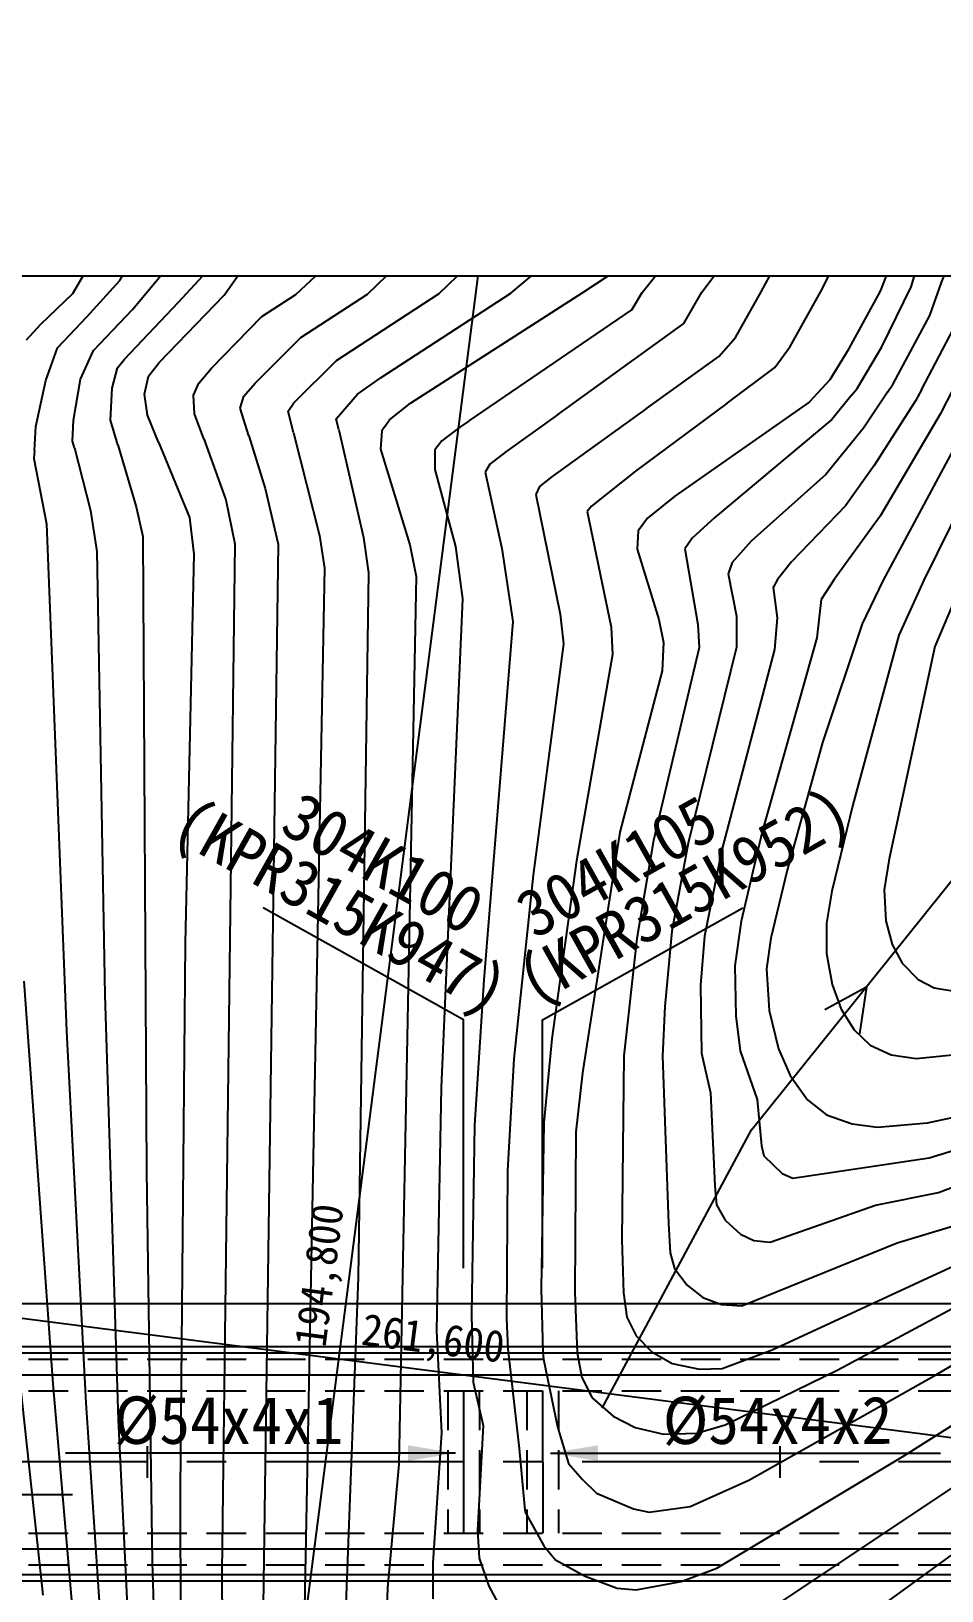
# Model space of a CAD drawing. Header units: millimetres. Extents: x 5990 to 6786, y 1103 to 1809.
# Drawn here: x 6548.1 to 6605.6, y 1474.3 to 1572.9 of the extents above; entities that cross this region are included whole.
import ezdxf
from ezdxf.enums import TextEntityAlignment as Align
from ezdxf.xclip import XClip

# ---------------------------------------------------------------- set-up
doc = ezdxf.new("R2010")
doc.units = ezdxf.units.MM
doc.header["$LTSCALE"] = 10
doc.header["$MEASUREMENT"] = 0
doc.header["$XCLIPFRAME"] = 2
doc.linetypes.add('CENTER', pattern=[2, 1.25, -0.25, 0.25, -0.25])
doc.linetypes.add('HIDDEN', pattern=[0.375, 0.25, -0.125])
doc.layers.add('TX-PAPR', color=2, linetype='Continuous', plot=False)
doc.layers.add('TZ-BASE', color=253, linetype='Continuous')
doc.layers.add('TZ-CABL', color=4, linetype='Continuous')
doc.styles.add('HANA', font='GulimChe.ttf')
doc.styles.get("Standard").update_dxf_attribs({"font": 'GulimChe.ttf'})
doc.linetypes.add('ZIGZAG', pattern='A,0.0001,-0.2,[131,ltypeshp.shx,S=0.2,R=0,X=-0.2,Y=0],-0.4,[131,ltypeshp.shx,S=0.2,R=180,X=0.2,Y=0],-0.2', length=0.8001)
doc.dimstyles.get("Standard").update_dxf_attribs({"dimtxt": 0.18, "dimasz": 0.18, "dimexe": 0.18, "dimexo": 0.0625, "dimgap": 0.09, "dimtad": 0, "dimtih": 1, "dimtoh": 1, "dimdec": 4, "dimzin": 0, "dimdsep": 46, "dimtxsty": 'Standard', "dimcen": 0.09, "dimadec": 0, "dimazin": 0, "dimtfac": 1, "dimtdec": 4, "dimtofl": 0, "dimtmove": 0, "dimatfit": 3, "dimfxl": 0, "dimtolj": 1, "dimtzin": 0, "dimarcsym": 0})

# ---------------------------------------------------------------- blocks, each defined once
blk = doc.blocks.new('JD-FJFJ6DGDH3')
at = {"layer": 'TZ-BASE'}
for p, q in [((468.8, -175), (513.865, 175.698)), ((528.294, 74.295, 159), (532.258, 86.578, 159)), ((475.294, 73.871, 174), (481.206, 84.11, 174)), ((484.87, 73.779, 170), (491.256, 82.779, 170)), ((518.829, 73.987, 162), (522.997, 81.855, 162)), ((522.594, 74.005, 161), (526.875, 82.477, 161)), ((526.359, 74.024, 160), (529.412, 81.688, 160)), ((530.229, 74.565, 158), (532.771, 81.844, 158)), ((478.263, 74.695, 173), (480.463, 78.329, 173)), ((480.776, 74.899, 172), (483.356, 78.56, 172)), ((498.468, 73.869, 167), (502.727, 78.03, 167)), ((493.936, 73.839, 168), (496.306, 76.143, 168)), ((503.001, 73.9, 166), (505.65, 76.147, 166)), ((515.064, 73.968, 163), (517.097, 76.638, 163)), ((481.974, 73.319, 171), (484.022, 75.537, 171)), ((489.403, 73.809, 169), (491.429, 75.715, 169)), ((507.534, 73.93, 165), (509.819, 75.438, 165)), ((511.299, 73.949, 164), (512.828, 75.879, 164)), ((476.182, 72.399, 173), (478.263, 74.695, 173)), ((479.078, 72.859, 172), (480.776, 74.899, 172)), ((513.934, 71.985, 163), (515.064, 73.968, 163)), ((517.192, 71.099, 162), (518.829, 73.987, 162)), ((520.649, 70.531, 161), (522.594, 74.005, 161)), ((524.387, 70.39, 160), (526.359, 74.024, 160)), ((526.439, 70.503, 159), (528.294, 74.295, 159)), ((529.473, 72.477, 158), (530.229, 74.565, 158)), ((473.286, 71.938, 174), (475.294, 73.871, 174)), ((478.562, 69.725, 171), (481.974, 73.319, 171)), ((480.759, 69.519, 170), (484.87, 73.779, 170)), ((487.259, 72.417, 169), (489.403, 73.809, 169)), ((489.708, 71.095, 168), (493.936, 73.839, 168)), ((491.97, 69.646, 167), (498.468, 73.869, 167)), ((494.787, 68.573, 166), (503.001, 73.9, 166)), ((496.65, 66.932, 165), (507.534, 73.93, 165)), ((510.647, 72.836, 164), (511.299, 73.949, 164)), ((474.335, 70.436, 173), (476.182, 72.399, 173)), ((476.607, 70.262, 172), (479.078, 72.859, 172)), ((484.074, 69.146, 169), (487.259, 72.417, 169)), ((500.353, 65.831, 164), (510.647, 72.836, 164)), ((527.155, 68.174, 158), (529.473, 72.477, 158)), ((528.948, 67.794, 157), (531.183, 72.044, 157)), ((472.362, 70.957, 174), (473.286, 71.938, 174)), ((486.822, 68.217, 168), (489.708, 71.095, 168)), ((505.935, 66.215, 163), (513.934, 71.985, 163)), ((516.138, 69.897, 162), (517.192, 71.099, 162)), ((473.598, 68.376, 173), (474.335, 70.436, 173)), ((475.795, 68.465, 172), (476.607, 70.262, 172)), ((519.684, 69.196, 161), (520.649, 70.531, 161)), ((523.177, 68.432, 160), (524.387, 70.39, 160)), ((524.879, 67.875, 159), (526.439, 70.503, 159)), ((477.79, 67.892, 171), (478.134, 69.17, 171)), ((478.134, 69.17, 171), (478.562, 69.725, 171)), ((480.079, 68.654, 170), (480.759, 69.519, 170)), ((483.267, 68.211, 169), (484.074, 69.146, 169)), ((489.277, 66.969, 167), (491.97, 69.646, 167)), ((511.56, 66.601, 162), (516.138, 69.897, 162)), ((516.662, 66.951, 161), (519.684, 69.196, 161)), ((472.96, 65.471, 173), (473.598, 68.376, 173)), ((475.338, 65.869, 172), (475.795, 68.465, 172)), ((479.821, 67.511, 170), (480.079, 68.654, 170)), ((482.938, 67.44, 169), (483.267, 68.211, 169)), ((486.111, 67.379, 168), (486.822, 68.217, 168)), ((493.288, 67.511, 166), (494.787, 68.573, 166)), ((522.153, 67.328, 160), (523.177, 68.432, 160)), ((533.138, 68.082, 155), (526.504, 55.7, 155)), ((526.804, 67.647, 158), (527.155, 68.174, 158)), ((535.234, 68.226, 154), (529.104, 55.747, 154)), ((477.671, 65.859, 171), (477.79, 67.892, 171)), ((480.027, 66.179, 170), (479.821, 67.511, 170)), ((482.999, 66.271, 169), (482.938, 67.44, 169)), ((485.884, 66.634, 168), (486.111, 67.379, 168)), ((491.953, 65.951, 166), (493.288, 67.511, 166)), ((522.153, 67.328, 160), (521.845, 66.996, 160)), ((524.571, 67.494, 159), (523.282, 65.902, 159)), ((524.571, 67.494, 159), (524.879, 67.875, 159)), ((526.804, 67.647, 158), (525.281, 65.359, 158)), ((528.573, 67.082, 157), (525.973, 62.998, 157)), ((528.948, 67.794, 157), (528.573, 67.082, 157)), ((531.005, 67.936, 156), (530.138, 66.243, 156)), ((480.722, 64.484, 170), (480.027, 66.179, 170)), ((483.579, 64.68, 169), (482.999, 66.271, 169)), ((486.428, 64.875, 168), (485.884, 66.634, 168)), ((488.918, 66.428, 167), (489.277, 66.969, 167)), ((489.259, 65.07, 167), (488.918, 66.428, 167)), ((495.329, 65.899, 165), (496.65, 66.932, 165)), ((505.935, 66.215, 163), (502.67, 63.859, 163)), ((511.56, 66.601, 162), (505.597, 62.307, 162)), ((516.662, 66.951, 161), (510.877, 62.652, 161)), ((521.845, 66.996, 160), (513.356, 61.064, 160)), ((530.138, 66.243, 156), (526.343, 59.795, 156)), ((472.872, 63.945, 173), (472.96, 65.471, 173)), ((475.288, 64.536, 172), (475.338, 65.869, 172)), ((478.138, 64.306, 171), (477.671, 65.859, 171)), ((492.11, 65.265, 166), (491.953, 65.951, 166)), ((492.11, 65.265, 166), (493.676, 58.44, 166)), ((494.839, 65.185, 165), (494.753, 64.04, 165)), ((495.032, 65.466, 165), (494.839, 65.185, 165)), ((495.032, 65.466, 165), (495.329, 65.899, 165)), ((499.76, 65.428, 164), (498.63, 64.57, 164)), ((500.353, 65.831, 164), (499.76, 65.428, 164)), ((523.282, 65.902, 159), (515.913, 59.727, 159)), ((525.281, 65.359, 158), (522.903, 62.43, 158)), ((475.396, 64.118, 172), (475.288, 64.536, 172)), ((475.396, 64.118, 172), (476.42, 60.147, 172)), ((478.138, 64.306, 171), (479.313, 60.395, 171)), ((480.722, 64.484, 170), (482.677, 59.711, 170)), ((483.579, 64.68, 169), (484.98, 60.837, 169)), ((486.428, 64.875, 168), (487.458, 61.547, 168)), ((489.259, 65.07, 167), (490.885, 58.578, 167)), ((498.63, 64.57, 164), (498.19, 63.991, 164)), ((472.872, 63.945, 173), (472.843, 63.451, 173)), ((472.843, 63.451, 173), (473.638, 59.304, 173)), ((494.753, 64.04, 165), (496.606, 57.995, 165)), ((498.19, 63.991, 164), (498.191, 62.755, 164)), ((502.67, 63.859, 163), (501.67, 63.083, 163)), ((498.191, 62.755, 164), (499.489, 57.888, 164)), ((501.67, 63.083, 163), (501.361, 62.584, 163)), ((501.361, 62.584, 163), (502.429, 57.744, 163)), ((505.597, 62.307, 162), (504.794, 61.677, 162)), ((510.877, 62.652, 161), (508.098, 60.427, 161)), ((522.903, 62.43, 158), (518.192, 58.209, 158)), ((525.973, 62.998, 157), (524.152, 60.461, 157)), ((487.458, 61.547, 168), (488.279, 58.024, 168)), ((504.794, 61.677, 162), (504.57, 61.16, 162)), ((504.57, 61.16, 162), (506.111, 53.597, 162)), ((479.313, 60.395, 171), (479.733, 58.519, 171)), ((484.98, 60.837, 169), (485.542, 58.048, 169)), ((508.098, 60.427, 161), (507.812, 60.089, 161)), ((513.356, 61.064, 160), (511.643, 59.663, 160)), ((524.152, 60.461, 157), (520.747, 56.918, 157)), ((80, 59.468), (700, -20.203)), ((473.638, 59.304, 173), (474.895, 27.227, 173)), ((476.42, 60.147, 172), (476.815, 57.566, 172)), ((482.677, 59.711, 170), (482.958, 57.399, 170)), ((507.812, 60.089, 161), (509.336, 52.769, 161)), ((511.643, 59.663, 160), (511.042, 58.865, 160)), ((515.913, 59.727, 159), (514.461, 58.398, 159)), ((526.343, 59.795, 156), (523.427, 55.802, 156)), ((479.733, 58.519, 171), (479.953, 18.392, 171)), ((490.885, 58.578, 167), (491.216, 56.516, 167)), ((493.676, 58.44, 166), (493.998, 56.213, 166)), ((511.042, 58.865, 160), (510.982, 57.701, 160)), ((514.461, 58.398, 159), (513.995, 57.732, 159)), ((518.192, 58.209, 158), (516.978, 56.858, 158)), ((476.815, 57.566, 172), (477.323, 29.518, 172)), ((482.958, 57.399, 170), (482.394, 32.802, 170)), ((485.542, 58.048, 169), (484.73, -6.943, 169)), ((488.279, 58.024, 168), (487.325, -9.1, 168)), ((496.606, 57.995, 165), (497.005, 55.975, 165)), ((499.489, 57.888, 164), (499.942, 54.575, 164)), ((502.429, 57.744, 163), (503.114, 53.135, 163)), ((510.982, 57.701, 160), (512.35, 53.261, 160)), ((513.995, 57.732, 159), (514.82, 52.945, 159)), ((491.216, 56.516, 167), (489.938, -9.236, 167)), ((493.998, 56.213, 166), (493.341, 11.651, 166)), ((516.978, 56.858, 158), (516.729, 56.152, 158)), ((520.747, 56.918, 157), (519.862, 55.788, 157)), ((497.005, 55.975, 165), (495.91, -0.147, 165)), ((516.729, 56.152, 158), (517.255, 53.478, 158)), ((519.862, 55.788, 157), (519.581, 55.278, 157)), ((519.581, 55.278, 157), (519.84, 53.378, 157)), ((523.427, 55.802, 156), (522.61, 54.537, 156)), ((526.504, 55.7, 155), (525.215, 52.984, 155)), ((529.104, 55.747, 154), (527.529, 52.267, 154)), ((499.942, 54.575, 164), (498.59, 23.665, 164)), ((522.61, 54.537, 156), (522.329, 52.113, 156)), ((531.213, 54.889, 153), (529.807, 51.551, 153)), ((506.111, 53.597, 162), (506.32, 51.729, 162)), ((512.35, 53.261, 160), (512.654, 51.803, 160)), ((517.255, 53.478, 158), (517.266, 51.511, 158)), ((519.84, 53.378, 157), (519.671, 51.363, 157)), ((503.114, 53.135, 163), (501.28, 30.475, 163)), ((509.336, 52.769, 161), (509.43, 51.053, 161)), ((514.82, 52.945, 159), (514.903, 51.503, 159)), ((518.218, 20.99, 143.49), (543.663, 52.725, 143.49)), ((525.215, 52.984, 155), (522.706, 45.48, 155)), ((527.529, 52.267, 154), (524.609, 41.548, 154)), ((506.32, 51.729, 162), (504.402, 37.108, 162)), ((514.903, 51.503, 159), (512.018, 39.281, 159)), ((512.654, 51.803, 160), (512.569, 50.027, 160)), ((517.266, 51.511, 158), (514.206, 39.131, 158)), ((519.671, 51.363, 157), (516.327, 38.695, 157)), ((522.329, 52.113, 156), (518.876, 39.835, 156)), ((529.807, 51.551, 153), (526.905, 38.122, 153)), ((509.43, 51.053, 161), (507.138, 38.013, 161)), ((512.569, 50.027, 160), (509.878, 39.821, 160)), ((522.706, 45.48, 155), (520.453, 37.419, 155)), ((524.609, 41.548, 154), (523.293, 36.084, 154)), ((509.878, 39.821, 160), (507.525, 24.605, 160)), ((518.876, 39.835, 156), (517.549, 34.197, 156)), ((512.018, 39.281, 159), (510.966, 33.092, 159)), ((514.206, 39.131, 158), (513.161, 33.565, 158)), ((516.327, 38.695, 157), (515.236, 33.243, 157)), ((507.138, 38.013, 161), (505.594, 26.758, 161)), ((526.905, 38.122, 153), (526.59, 36.168, 153)), ((504.402, 37.108, 162), (503.183, 25.491, 162)), ((520.453, 37.419, 155), (519.428, 33.114, 155)), ((523.293, 36.084, 154), (522.942, 34.064, 154)), ((526.59, 36.168, 153), (526.706, 34.213, 153)), ((513.161, 33.565, 158), (512.724, 28.801, 158)), ((517.549, 34.197, 156), (517.144, 31.374, 156)), ((522.942, 34.064, 154), (522.96, 32.154, 154)), ((526.706, 34.213, 153), (527.095, 32.716, 153)), ((482.394, 32.802, 170), (482.084, -1.762, 170)), ((510.966, 33.092, 159), (510.134, 25.668, 159)), ((515.236, 33.243, 157), (514.981, 30.139, 157)), ((519.428, 33.114, 155), (519.152, 31.174, 155)), ((527.095, 32.716, 153), (527.734, 31.54, 153)), ((522.96, 32.154, 154), (523.309, 30.19, 154)), ((517.144, 31.374, 156), (517.221, 28.196, 156)), ((519.152, 31.174, 155), (519.333, 28.537, 155)), ((527.734, 31.54, 153), (528.74, 30.495, 153)), ((472.206, 30.397, 174), (474.026, 4.94, 174)), ((501.28, 30.475, 163), (500.695, 21.292, 163)), ((514.981, 30.139, 157), (515.048, 25.845, 157)), ((522.834, 28.599, 143.49), (525.469, 30.033, 143.49)), ((523.309, 30.19, 154), (523.87, 28.616, 154)), ((525.469, 30.033, 143.49), (525.045, 27.064, 143.49)), ((528.74, 30.495, 153), (529.753, 29.974, 153)), ((529.753, 29.974, 153), (531.05, 29.772, 153)), ((477.323, 29.518, 172), (478.174, 2.665, 172)), ((512.724, 28.801, 158), (512.589, 25.659, 158)), ((523.87, 28.616, 154), (524.696, 27.326, 154)), ((517.221, 28.196, 156), (517.493, 26.002, 156)), ((519.333, 28.537, 155), (519.922, 26.108, 155)), ((474.895, 27.227, 173), (476.129, 3.734, 173)), ((505.594, 26.758, 161), (505.074, 21.439, 161)), ((524.696, 27.326, 154), (525.708, 26.359, 154)), ((510.134, 25.668, 159), (510.017, 14.069, 159)), ((512.589, 25.659, 158), (512.966, 15.069, 158)), ((515.048, 25.845, 157), (515.611, 23.338, 157)), ((517.493, 26.002, 156), (518.572, 22.917, 156)), ((519.922, 26.108, 155), (520.653, 24.423, 155)), ((525.708, 26.359, 154), (527.039, 25.737, 154)), ((527.039, 25.737, 154), (528.625, 25.512, 154)), ((528.625, 25.512, 154), (531.769, 25.831, 154)), ((503.183, 25.491, 162), (502.789, 18.416, 162)), ((507.525, 24.605, 160), (507.103, 20.863, 160)), ((520.653, 24.423, 155), (521.753, 22.894, 155)), ((498.59, 23.665, 164), (498.294, 8.292, 164)), ((515.611, 23.338, 157), (515.9, 17.459, 157)), ((518.572, 22.917, 156), (518.833, 19.991, 156)), ((521.753, 22.894, 155), (522.954, 21.944, 155)), ((522.954, 21.944, 155), (524.58, 21.368, 155)), ((529.33, 21.432, 155), (532.786, 22.194, 155)), ((500.695, 21.292, 163), (500.508, 9.276, 163)), ((505.074, 21.439, 161), (504.9, 10.951, 161)), ((507.103, 20.863, 160), (507.045, 10.704, 160)), ((508.774, 3.408, 143.49), (518.218, 20.99, 143.49)), ((524.58, 21.368, 155), (526.167, 21.168, 155)), ((526.167, 21.168, 155), (529.33, 21.432, 155)), ((529.433, 19.232, 156), (534.336, 20.727, 156)), ((518.833, 19.991, 156), (518.986, 19.36, 156)), ((518.986, 19.36, 156), (520.146, 18.235, 156)), ((520.82, 17.935, 156), (529.433, 19.232, 156)), ((530.028, 17.036, 157), (535.692, 19.176, 157)), ((479.953, 18.392, 171), (480.319, -6.348, 171)), ((502.789, 18.416, 162), (502.716, 9.07, 162)), ((520.146, 18.235, 156), (520.82, 17.935, 156)), ((515.9, 17.459, 157), (515.997, 16.246, 157)), ((526.042, 16.225, 157), (530.028, 17.036, 157)), ((515.997, 16.246, 157), (516.544, 15.29, 157)), ((519.386, 13.9, 157), (526.042, 16.225, 157)), ((512.966, 15.069, 158), (513.066, 13.211, 158)), ((516.544, 15.29, 157), (517.515, 14.39, 157)), ((527.422, 13.846, 158), (531.19, 14.986, 158)), ((510.017, 14.069, 159), (510.107, 10.684, 159)), ((517.515, 14.39, 157), (518.364, 13.99, 157)), ((517.602, 9.878, 158), (527.422, 13.846, 158)), ((518.364, 13.99, 157), (519.386, 13.9, 157)), ((513.066, 13.211, 158), (513.341, 12.237, 158)), ((519.509, 7.088, 159), (532.143, 12.929, 159)), ((513.341, 12.237, 158), (514.134, 11.174, 158)), ((493.341, 11.651, 166), (492.56, -8.988, 166)), ((504.9, 10.951, 161), (505.012, 6.983, 161)), ((514.134, 11.174, 158), (515.129, 10.394, 158)), ((529.902, 5.522, 161), (539.433, 11.221, 161)), ((700, 10), (80, 10)), ((700, 10), (80, 10)), ((507.045, 10.704, 160), (507.193, 6.89, 160)), ((510.107, 10.684, 159), (510.327, 9.145, 159)), ((515.129, 10.394, 158), (516.304, 9.959, 158)), ((516.304, 9.959, 158), (517.602, 9.878, 158)), ((523.662, 5.822, 160), (532.351, 10.474, 160)), ((500.508, 9.276, 163), (500.605, 5.05, 163)), ((502.716, 9.07, 162), (502.806, 7.144, 162)), ((510.327, 9.145, 159), (510.912, 7.966, 159)), ((498.294, 8.292, 164), (498.613, 1.834, 164)), ((510.912, 7.966, 159), (511.904, 6.96, 159)), ((527.874, 0.409, 162), (539.766, 7.948, 162)), ((80, 7.293), (700, 7.29)), ((502.806, 7.144, 162), (503.528, 0.855, 162)), ((505.012, 6.983, 161), (505.067, 6.496, 161)), ((511.904, 6.96, 159), (513.189, 6.223, 159)), ((516.348, 5.915, 159), (519.509, 7.088, 159)), ((80, 6.893), (700, 6.89)), ((505.067, 6.496, 161), (505.936, 2.219, 161)), ((507.193, 6.89, 160), (507.482, 5.341, 160)), ((513.189, 6.223, 159), (514.929, 5.854, 159)), ((471.886, 5.647, 175), (473.405, -8.428, 175)), ((474.026, 4.94, 174), (475.3, -9.722, 174)), ((500.605, 5.05, 163), (501.246, 2.31, 163)), ((507.482, 5.341, 160), (508.139, 4.047, 160)), ((514.929, 5.854, 159), (516.348, 5.915, 159)), ((516.537, 2.34, 160), (523.662, 5.822, 160)), ((518.036, -1.15, 161), (529.902, 5.522, 161)), ((508.139, 4.047, 160), (509.456, 2.887, 160)), ((476.129, 3.734, 173), (477.189, -12.092, 173)), ((478.174, 2.665, 172), (479.107, -16.973, 172)), ((501.246, 2.31, 163), (500.893, -4.328, 163)), ((505.936, 2.219, 161), (506.642, -0.103, 161)), ((509.456, 2.887, 160), (510.848, 2.171, 160)), ((510.848, 2.171, 160), (512.653, 1.761, 160)), ((514.746, 1.82, 160), (516.537, 2.34, 160)), ((517.907, -10.309, 163), (536.326, 1.993, 163)), ((480, 1), (480, -1)), ((498.613, 1.834, 164), (498.051, -6.374, 164)), ((500, 1), (500, -1)), ((512.653, 1.761, 160), (514.746, 1.82, 160)), ((520, 1), (520, -1)), ((521.102, -12.967, 164), (541.397, 1.788, 164)), ((503.528, 0.855, 162), (503.876, -3.051, 162)), ((516.02, -6.716, 162), (527.874, 0.409, 162)), ((495.91, -0.147, 165), (495.189, -7.96, 165)), ((506.642, -0.103, 161), (507.517, -1.109, 161)), ((482.084, -1.762, 170), (482.105, -16.212, 170)), ((507.517, -1.109, 161), (508.404, -1.97, 161)), ((508.404, -1.97, 161), (510.739, -2.966, 161)), ((514.324, -2.811, 161), (518.036, -1.15, 161)), ((511.731, -3.173, 161), (514.324, -2.811, 161)), ((503.876, -3.051, 162), (503.891, -3.17, 162)), ((503.891, -3.17, 162), (505.073, -5.307, 162)), ((510.739, -2.966, 161), (511.731, -3.173, 161)), ((500.893, -4.328, 163), (500.991, -6.086, 163)), ((505.073, -5.307, 162), (505.822, -6.19, 162)), ((480.319, -6.348, 171), (480.632, -17.254, 171)), ((498.051, -6.374, 164), (498.063, -8.658, 164)), ((500.991, -6.086, 163), (501.591, -7.861, 163)), ((505.822, -6.19, 162), (507.682, -7.217, 162)), ((513.756, -7.555, 162), (516.02, -6.716, 162)), ((80, -7.107), (700, -7.11)), ((80, -7.507), (700, -7.51)), ((484.73, -6.943, 169), (484.755, -14.376, 169)), ((501.591, -7.861, 163), (502.484, -9.497, 163)), ((507.682, -7.217, 162), (509.716, -7.973, 162)), ((510.909, -8.098, 162), (513.756, -7.555, 162)), ((495.189, -7.96, 165), (495.087, -11.064, 165)), ((509.716, -7.973, 162), (510.909, -8.098, 162))]:
    blk.add_line(p, q, dxfattribs=at)
at = {"layer": 'TZ-BASE', "linetype": 'CENTER', "flags": 128}
blk.add_lwpolyline([(700, 0), (80, 0), (0, 0)], dxfattribs=at)
at = {"layer": 'TZ-BASE', "style": 'HANA'}
for s, rotation, p in [('194,800', 82.67756, (491.27, 7.193, 275)), ('261,600', 352.67756, (493.474, 7.424))]:
    blk.add_text(s, height=2, rotation=rotation, dxfattribs=at).set_placement(p)

msp = doc.modelspace()

# ---------------------------------------------------------------- linework, layer by layer
at = {"layer": 'TX-PAPR'}
msp.add_lwpolyline([(6075.383, 1557.483), (6775.383, 1557.483), (6775.383, 1407.483), (6075.383, 1407.483), (6075.383, 1557.483)], dxfattribs=at)
at = {"layer": 'TZ-BASE', "flags": 128}
for points in [[(6575.383, 1494.733), (6575.383, 1510.436), (6562.724, 1517.522)], [(6580.383, 1494.733), (6580.383, 1510.436), (6593.043, 1517.522)]]:
    msp.add_lwpolyline(points, dxfattribs=at)
at = {"layer": 'TZ-CABL', "linetype": 'HIDDEN'}
for points in [[(6075.383, 1488.983), (6775.383, 1488.983)], [(6075.383, 1487.983), (6775.383, 1487.983)], [(6075.383, 1486.983), (6775.383, 1486.983)], [(6574.383, 1486.981), (6574.392, 1477.981)], [(6576.383, 1486.983), (6576.392, 1477.983)], [(6579.383, 1486.981), (6579.392, 1477.981)], [(6581.383, 1486.983), (6581.392, 1477.983)], [(6075.383, 1477.983), (6775.383, 1477.983)], [(6075.383, 1476.983), (6775.383, 1476.983)], [(6075.383, 1475.983), (6775.383, 1475.983)]]:
    msp.add_lwpolyline(points, dxfattribs=at)
at = {"layer": 'TZ-CABL', "linetype": 'ZIGZAG', "ltscale": 0.5}
for points in [[(6075.383, 1487.983), (6775.383, 1487.983)], [(6575.383, 1486.982), (6575.392, 1477.982)], [(6580.383, 1486.982), (6580.392, 1477.982)], [(6075.383, 1476.983), (6775.383, 1476.983)]]:
    msp.add_lwpolyline(points, dxfattribs=at)

# ---------------------------------------------------------------- block references
at = {"layer": 'TZ-BASE'}
ref = msp.add_blockref('JD-FJFJ6DGDH3', (6075.383, 1482.483), dxfattribs=at)
XClip(ref).set_block_clipping_path([(0.0000015855, 75), (700.000001584, 74.9999852018), (699.999998416, -75.0000147982), (-0.0000015839, -75)])

# ---------------------------------------------------------------- texts
for s, rotation, p in [('304K100', 330.76129, (6563.666, 1522.362)), ('304K105', 29.23871, (6579.875, 1515.519)), ('(KPR315K952)', 29.23871, (6579.875, 1511.297)), ('(KPR315K947)', 330.76129, (6556.756, 1522.008))]:
    msp.add_text(s, height=3, rotation=rotation, dxfattribs=at).set_placement(p)
for s, rotation, p in [('Ø54x4x1', 359.94818, (6560.532, 1485.118)), ('Ø54x4x2', 0.05182, (6595.235, 1485.118))]:
    msp.add_text(s, height=3, rotation=rotation, dxfattribs=at).set_placement(p, align=Align.MIDDLE)

# ---------------------------------------------------------------- leaders
for points in [[(6574.883, 1483.041), (6550.227, 1483.041)], [(6580.883, 1483.041), (6605.54, 1483.041)], [(6526.007, 1480.425), (6550.663, 1480.425)]]:
    msp.add_leader(points, dimstyle='Standard', override={"dimtxt": 3, "dimasz": 3, "dimexe": 2, "dimexo": 3, "dimgap": 1, "dimtad": 0, "dimtih": 0, "dimcen": 1, "dimaunit": 1, "dimadec": 8, "dimtix": 1, "dimtofl": 1, "dimtmove": 2, "dimtvp": 2}, dxfattribs=at)

doc.saveas('drawing.dxf')
